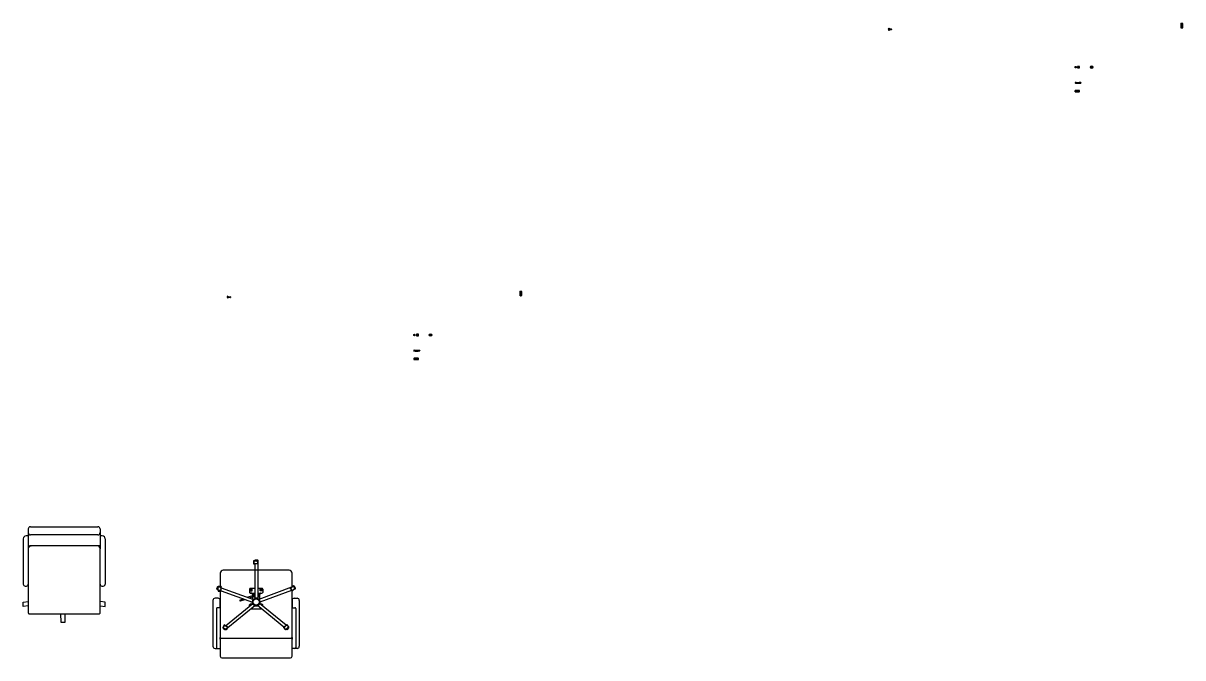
# Model space of a CAD drawing. Header units: millimetres. Extents: x -1085 to 5268, y 134 to 2619.
# Drawn here: x 4476 to 5268, y 1147 to 1579 of the extents above; entities that cross this region are included whole.
import ezdxf

# ---------------------------------------------------------------- set-up
doc = ezdxf.new("R2010")
doc.units = ezdxf.units.MM

msp = doc.modelspace()

# ---------------------------------------------------------------- linework, layer by layer
for p, q in [((5266.32, 1579.49), (5266.55, 1579.49)), ((5266.55, 1576.11), (5266.55, 1579.49)), ((5266.8, 1578.06), (5266.55, 1578.06)), ((5266.55, 1577.49), (5266.8, 1577.49)), ((5266.55, 1576.27), (5266.78, 1576.27)), ((5266.78, 1576.27), (5266.78, 1576.11)), ((5267.62, 1579.24), (5266.8, 1579.24)), ((5266.8, 1579.24), (5266.8, 1576.4)), ((5266.8, 1577.49), (5266.8, 1578.06)), ((5266.8, 1576.4), (5267.62, 1576.4)), ((5267.62, 1576.4), (5267.62, 1579.24)), ((5067.05, 1575.58), (5068.64, 1575.58)), ((5068.68, 1575.08), (5067.05, 1575.08)), ((5067.15, 1575.08), (5067.11, 1575.58)), ((5067.27, 1575.08), (5067.23, 1575.58)), ((5067.39, 1575.08), (5067.34, 1575.58)), ((5067.5, 1575.08), (5067.46, 1575.58)), ((5067.62, 1575.08), (5067.58, 1575.58)), ((5067.74, 1575.08), (5067.7, 1575.58)), ((5067.86, 1575.08), (5067.82, 1575.58)), ((5067.98, 1575.08), (5067.93, 1575.58)), ((5068.09, 1575.08), (5068.05, 1575.58)), ((5068.21, 1575.08), (5068.17, 1575.58)), ((5068.33, 1575.08), (5068.29, 1575.58)), ((5068.45, 1575.08), (5068.4, 1575.58)), ((5068.56, 1575.08), (5068.52, 1575.58)), ((5068.68, 1575.08), (5068.64, 1575.58)), ((5068.64, 1575.58), (5068.69, 1575.58)), ((5068.69, 1575.08), (5068.68, 1575.08)), ((5068.73, 1575.54), (5068.73, 1575.12)), ((5194.1, 1549.45), (5194.1, 1549.55)), ((5194.1, 1549.55), (5194.7, 1549.55)), ((5194.7, 1549.45), (5194.1, 1549.45)), ((5194.35, 1549.8), (5194.4, 1549.88)), ((5194.35, 1549.8), (5194.45, 1549.8)), ((5194.35, 1549.2), (5194.35, 1549.8)), ((5194.45, 1549.2), (5194.35, 1549.2)), ((5194.4, 1549.88), (5194.45, 1549.8)), ((5194.45, 1549.8), (5194.45, 1549.2)), ((5194.7, 1549.55), (5194.7, 1549.45)), ((5197.08, 1550.01), (5195.75, 1550.01)), ((5195.75, 1550.01), (5195.75, 1548.98)), ((5195.75, 1549.87), (5195.79, 1549.87)), ((5195.79, 1549.33), (5195.75, 1549.33)), ((5195.75, 1549.25), (5195.79, 1549.25)), ((5195.79, 1549.16), (5195.75, 1549.16)), ((5195.75, 1548.98), (5197.08, 1548.98)), ((5195.79, 1549.87), (5195.79, 1549.33)), ((5195.79, 1549.25), (5195.79, 1549.16)), ((5196.14, 1549.8), (5196.14, 1549.2)), ((5196.28, 1549.87), (5196.21, 1549.87)), ((5196.21, 1549.13), (5196.28, 1549.13)), ((5196.35, 1549.2), (5196.35, 1549.8)), ((5196.7, 1550.01), (5196.7, 1548.98)), ((5196.98, 1548.98), (5196.98, 1550.01)), ((5197.08, 1548.98), (5197.08, 1550.01)), ((5204.93, 1549.54), (5205.34, 1549.54)), ((5204.93, 1549.49), (5204.93, 1549.54)), ((5205.34, 1549.49), (5204.93, 1549.49)), ((5205.34, 1550.01), (5205.38, 1550.01)), ((5205.34, 1549.54), (5205.34, 1550.01)), ((5205.34, 1549.06), (5205.34, 1549.49)), ((5205.38, 1549.06), (5205.34, 1549.06)), ((5205.38, 1550.01), (5205.38, 1549.54)), ((5205.38, 1549.54), (5205.77, 1549.54)), ((5205.38, 1549.49), (5205.38, 1549.06)), ((5205.77, 1549.49), (5205.38, 1549.49)), ((5205.77, 1549.54), (5205.77, 1549.49)), ((5194.69, 1539.01), (5194.29, 1539.01)), ((5194.69, 1538.61), (5194.29, 1538.61)), ((5194.69, 1538.99), (5194.69, 1538.64)), ((5194.79, 1539.11), (5196.89, 1539.11)), ((5194.79, 1538.51), (5196.89, 1538.51)), ((5197.09, 1539), (5197.22, 1538.6)), ((5197.24, 1539), (5197.37, 1538.6)), ((5197.39, 1539), (5197.52, 1538.6)), ((5197.54, 1539), (5197.67, 1538.6)), ((5197.69, 1539), (5197.82, 1538.6)), ((5197.84, 1539), (5197.97, 1538.6)), ((5198, 1539), (5198.09, 1538.71)), ((5194.21, 1532.8), (5194.21, 1533.59)), ((5194.24, 1533.48), (5196.9, 1533.48)), ((5194.24, 1533.38), (5196.9, 1533.38)), ((5194.24, 1533.28), (5196.9, 1533.28)), ((5194.24, 1533.18), (5196.9, 1533.18)), ((5194.24, 1533.08), (5196.9, 1533.08)), ((5194.24, 1532.98), (5196.9, 1532.98)), ((5194.24, 1532.88), (5196.9, 1532.88)), ((5196.92, 1533.59), (5196.92, 1532.79)), ((4814.91, 1396.84), (4815.14, 1396.84)), ((4815.14, 1393.46), (4815.14, 1396.84)), ((4815.39, 1395.4), (4815.14, 1395.4)), ((4815.14, 1394.84), (4815.39, 1394.84)), ((4815.14, 1393.61), (4815.38, 1393.61)), ((4815.38, 1393.61), (4815.38, 1393.46)), ((4816.21, 1396.58), (4815.39, 1396.58)), ((4815.39, 1396.58), (4815.39, 1393.75)), ((4815.39, 1394.84), (4815.39, 1395.4)), ((4815.39, 1393.75), (4816.21, 1393.75)), ((4816.21, 1393.75), (4816.21, 1396.58)), ((4615.64, 1392.93), (4617.23, 1392.93)), ((4617.28, 1392.42), (4615.64, 1392.42)), ((4615.74, 1392.42), (4615.7, 1392.93)), ((4615.86, 1392.42), (4615.82, 1392.93)), ((4615.98, 1392.42), (4615.94, 1392.93)), ((4616.1, 1392.42), (4616.06, 1392.93)), ((4616.22, 1392.42), (4616.17, 1392.93)), ((4616.33, 1392.42), (4616.29, 1392.93)), ((4616.45, 1392.42), (4616.41, 1392.93)), ((4616.57, 1392.42), (4616.53, 1392.93)), ((4616.69, 1392.42), (4616.64, 1392.93)), ((4616.8, 1392.42), (4616.76, 1392.93)), ((4616.92, 1392.42), (4616.88, 1392.93)), ((4617.04, 1392.42), (4617, 1392.93)), ((4617.16, 1392.42), (4617.12, 1392.93)), ((4617.28, 1392.42), (4617.23, 1392.93)), ((4617.23, 1392.93), (4617.28, 1392.93)), ((4617.28, 1392.42), (4617.28, 1392.42)), ((4617.33, 1392.89), (4617.33, 1392.47)), ((4742.69, 1366.79), (4742.69, 1366.89)), ((4742.69, 1366.89), (4743.3, 1366.89)), ((4743.3, 1366.79), (4742.69, 1366.79)), ((4742.94, 1367.15), (4743, 1367.23)), ((4742.94, 1367.15), (4743.04, 1367.15)), ((4742.94, 1366.55), (4742.94, 1367.15)), ((4743.04, 1366.55), (4742.94, 1366.55)), ((4743, 1367.23), (4743.04, 1367.15)), ((4743.04, 1367.15), (4743.04, 1366.55)), ((4743.3, 1366.89), (4743.3, 1366.79)), ((4745.68, 1367.36), (4744.34, 1367.36)), ((4744.34, 1367.36), (4744.34, 1366.33)), ((4744.34, 1367.21), (4744.39, 1367.21)), ((4744.39, 1366.67), (4744.34, 1366.67)), ((4744.34, 1366.59), (4744.39, 1366.59)), ((4744.39, 1366.5), (4744.34, 1366.5)), ((4744.34, 1366.33), (4745.68, 1366.33)), ((4744.39, 1367.21), (4744.39, 1366.67)), ((4744.39, 1366.59), (4744.39, 1366.5)), ((4744.73, 1367.14), (4744.73, 1366.54)), ((4744.87, 1367.21), (4744.8, 1367.21)), ((4744.8, 1366.47), (4744.87, 1366.47)), ((4744.94, 1366.54), (4744.94, 1367.14)), ((4745.29, 1367.36), (4745.29, 1366.33)), ((4745.57, 1366.33), (4745.57, 1367.36)), ((4745.68, 1366.33), (4745.68, 1367.36)), ((4753.52, 1366.88), (4753.93, 1366.88)), ((4753.52, 1366.83), (4753.52, 1366.88)), ((4753.93, 1366.83), (4753.52, 1366.83)), ((4753.93, 1367.35), (4753.98, 1367.35)), ((4753.93, 1366.88), (4753.93, 1367.35)), ((4753.93, 1366.41), (4753.93, 1366.83)), ((4753.98, 1366.41), (4753.93, 1366.41)), ((4753.98, 1367.35), (4753.98, 1366.88)), ((4753.98, 1366.88), (4754.37, 1366.88)), ((4753.98, 1366.83), (4753.98, 1366.41)), ((4754.37, 1366.83), (4753.98, 1366.83)), ((4754.37, 1366.88), (4754.37, 1366.83)), ((4743.29, 1356.36), (4742.89, 1356.36)), ((4743.29, 1355.96), (4742.89, 1355.96)), ((4743.29, 1356.33), (4743.29, 1355.98)), ((4743.39, 1356.46), (4745.49, 1356.46)), ((4743.39, 1355.86), (4745.49, 1355.86)), ((4745.69, 1356.35), (4745.81, 1355.95)), ((4745.84, 1356.35), (4745.96, 1355.95)), ((4745.99, 1356.35), (4746.11, 1355.95)), ((4746.14, 1356.35), (4746.26, 1355.95)), ((4746.29, 1356.35), (4746.41, 1355.95)), ((4746.44, 1356.35), (4746.56, 1355.95)), ((4746.6, 1356.35), (4746.69, 1356.05)), ((4742.8, 1350.14), (4742.8, 1350.94)), ((4742.83, 1350.83), (4745.49, 1350.83)), ((4742.83, 1350.73), (4745.49, 1350.73)), ((4742.83, 1350.63), (4745.49, 1350.63)), ((4742.83, 1350.53), (4745.49, 1350.53)), ((4742.83, 1350.43), (4745.49, 1350.43)), ((4742.83, 1350.33), (4745.49, 1350.33)), ((4742.83, 1350.23), (4745.49, 1350.23)), ((4745.52, 1350.93), (4745.52, 1350.13)), ((4480.85, 1236.08), (4526.85, 1236.08)), ((4475.86, 1227.84), (4475.86, 1196.89)), ((4479.35, 1229.84), (4477.86, 1229.84)), ((4479.35, 1234.58), (4479.35, 1232.03)), ((4479.35, 1232.03), (4479.35, 1223.49)), ((4479.35, 1229.84), (4479.35, 1221.09)), ((4526.85, 1230.53), (4480.85, 1230.53)), ((4528.35, 1234.58), (4528.35, 1232.03)), ((4528.35, 1232.03), (4528.35, 1223.49)), ((4529.85, 1229.84), (4528.35, 1229.84)), ((4528.35, 1229.84), (4528.35, 1221.09)), ((4531.85, 1227.84), (4531.85, 1196.89)), ((4479.75, 1223.09), (4481.35, 1223.09)), ((4527.95, 1223.09), (4526.35, 1223.09)), ((4633.49, 1212.91), (4633.11, 1212.9)), ((4633.11, 1212.9), (4633.17, 1210.87)), ((4633.49, 1212.91), (4635.9, 1212.98)), ((4633.54, 1210.88), (4633.49, 1212.91)), ((4636, 1213.33), (4634, 1213.33)), ((4634, 1213.33), (4634, 1212.93)), ((4636.2, 1212.99), (4635.9, 1212.98)), ((4635.96, 1210.95), (4635.9, 1212.98)), ((4636, 1213.33), (4636, 1212.98)), ((4636.26, 1210.95), (4636.2, 1212.99)), ((4633.17, 1210.87), (4633.54, 1210.88)), ((4633.54, 1210.88), (4635.96, 1210.95)), ((4634, 1210.89), (4634, 1187.04)), ((4636.26, 1210.95), (4635.96, 1210.95)), ((4636, 1210.95), (4636, 1186.98)), ((4477.16, 1195.59), (4478.05, 1195.59)), ((4529.65, 1195.59), (4530.55, 1195.59)), ((4658.32, 1194.09), (4660.11, 1195.71)), ((4660.33, 1195.91), (4660.11, 1195.71)), ((4661.48, 1194.2), (4660.11, 1195.71)), ((4661.7, 1194.4), (4660.33, 1195.91)), ((4608.57, 1195.26), (4607.91, 1193.38)), ((4607.91, 1193.38), (4609.01, 1192.99)), ((4608.57, 1195.26), (4608.92, 1195.14)), ((4608.91, 1192.5), (4608.92, 1194.92)), ((4608.91, 1192.5), (4608.91, 1192.12)), ((4610.95, 1192.5), (4608.91, 1192.5)), ((4608.91, 1192.12), (4610.95, 1192.12)), ((4608.92, 1195.22), (4608.92, 1194.92)), ((4610.95, 1195.22), (4608.92, 1195.22)), ((4610.95, 1194.91), (4608.92, 1194.92)), ((4610.38, 1192.5), (4610.4, 1192.49)), ((4610.95, 1195.22), (4610.95, 1194.91)), ((4610.95, 1192.5), (4610.95, 1194.91)), ((4610.95, 1194.42), (4633.2, 1186.54)), ((4610.95, 1192.12), (4610.95, 1192.5)), ((4610.95, 1192.3), (4632.4, 1184.7)), ((4632.4, 1189.04), (4629.29, 1187.95)), ((4630.29, 1187.58), (4632.4, 1188.32)), ((4630.4, 1193.49), (4630.4, 1191.3)), ((4630.4, 1192.4), (4632.15, 1192.4)), ((4634, 1193.99), (4630.9, 1193.99)), ((4630.9, 1190.8), (4631.75, 1190.8)), ((4631.75, 1190.8), (4630.9, 1190.8)), ((4632.15, 1192.4), (4632.15, 1193.99)), ((4632.4, 1190.71), (4632.4, 1186.82)), ((4632.4, 1190.71), (4634, 1190.71)), ((4638.9, 1193.99), (4636, 1193.99)), ((4636, 1190.71), (4637.4, 1190.71)), ((4659.07, 1194.77), (4636.67, 1186.54)), ((4637.4, 1186.81), (4637.4, 1190.71)), ((4659.11, 1192.65), (4637.45, 1184.7)), ((4637.62, 1192.4), (4637.62, 1193.99)), ((4639.37, 1192.4), (4637.62, 1192.4)), ((4638.04, 1190.8), (4638.9, 1190.8)), ((4639.4, 1193.49), (4639.4, 1191.3)), ((4658.32, 1194.09), (4658.04, 1193.84)), ((4658.04, 1193.84), (4659.4, 1192.33)), ((4659.68, 1192.58), (4658.32, 1194.09)), ((4659.4, 1192.33), (4659.68, 1192.58)), ((4659.68, 1192.58), (4661.48, 1194.2)), ((4661.84, 1193.66), (4660.14, 1193.03)), ((4661.15, 1195.53), (4660.8, 1195.4)), ((4661.48, 1194.64), (4661.15, 1195.53)), ((4661.7, 1194.4), (4661.48, 1194.2)), ((4661.84, 1193.66), (4661.6, 1194.31)), ((4605.4, 1185.84), (4605.4, 1154.59)), ((4608.9, 1187.34), (4606.9, 1187.34)), ((4607.9, 1180.32), (4607.9, 1153.59)), ((4610.4, 1180.82), (4608.4, 1180.82)), ((4610.4, 1180.82), (4610.4, 1185.84)), ((4614.02, 1168.59), (4632.64, 1183.64)), ((4615.61, 1167.31), (4634.09, 1182.32)), ((4623.82, 1185.71), (4623.84, 1185.64)), ((4626.24, 1186.88), (4624, 1186.09)), ((4624.22, 1185.45), (4627.26, 1186.52)), ((4630.4, 1181.83), (4630.4, 1182.74)), ((4631.75, 1183.24), (4630.9, 1183.24)), ((4631.3, 1180.05), (4638.55, 1180.05)), ((4632.9, 1186.64), (4632.1, 1184.8)), ((4632.14, 1180.73), (4632.14, 1180.05)), ((4633.84, 1182.12), (4632.39, 1183.44)), ((4632.4, 1184.7), (4632.4, 1183.43)), ((4633.89, 1182.15), (4635.96, 1182.15)), ((4636, 1187.3), (4634, 1187.3)), ((4653.88, 1167.6), (4635.76, 1182.32)), ((4636.01, 1182.12), (4637.49, 1183.49)), ((4637.75, 1184.81), (4636.97, 1186.65)), ((4655.38, 1168.96), (4637.24, 1183.69)), ((4637.4, 1183.56), (4637.4, 1184.19)), ((4637.8, 1180.04), (4637.8, 1180.66)), ((4638.9, 1183.24), (4638.04, 1183.24)), ((4638.04, 1183.24), (4638.9, 1183.24)), ((4639.4, 1181.94), (4639.4, 1182.74)), ((4659.4, 1185.84), (4659.4, 1180.82)), ((4659.4, 1180.82), (4661.4, 1180.82)), ((4660.9, 1187.34), (4662.9, 1187.34)), ((4661.9, 1180.32), (4661.9, 1153.59)), ((4664.4, 1185.84), (4664.4, 1154.59)), ((4501.4, 1176.7), (4501.45, 1171.08)), ((4504.45, 1171.08), (4504.45, 1176.7)), ((4501.45, 1171.08), (4504.45, 1171.08)), ((4613.09, 1169.13), (4612.07, 1167.37)), ((4612.07, 1167.37), (4612.39, 1167.18)), ((4612.3, 1167.19), (4612.33, 1167.22)), ((4613.56, 1165.64), (4612.3, 1167.19)), ((4612.39, 1167.18), (4613.42, 1168.94)), ((4612.39, 1167.18), (4614.48, 1165.97)), ((4613.42, 1168.94), (4613.09, 1169.13)), ((4613.42, 1168.94), (4615.51, 1167.73)), ((4613.56, 1165.64), (4614.18, 1166.14)), ((4614.48, 1165.97), (4615.51, 1167.73)), ((4614.74, 1165.81), (4614.48, 1165.97)), ((4614.74, 1165.81), (4615.77, 1167.57)), ((4615.77, 1167.57), (4615.51, 1167.73)), ((4653.86, 1167.59), (4653.58, 1167.33)), ((4653.58, 1167.33), (4654.95, 1165.82)), ((4653.86, 1167.59), (4655.66, 1169.21)), ((4655.23, 1166.07), (4653.86, 1167.59)), ((4654.95, 1165.82), (4655.23, 1166.07)), ((4655.23, 1166.07), (4657.02, 1167.69)), ((4656.12, 1165.78), (4655.48, 1166.3)), ((4655.88, 1169.41), (4655.66, 1169.21)), ((4657.02, 1167.69), (4655.66, 1169.21)), ((4657.25, 1167.9), (4655.88, 1169.41)), ((4656.03, 1166.79), (4656.15, 1166.91)), ((4656.12, 1165.78), (4657.38, 1167.33)), ((4657.38, 1167.33), (4656.98, 1167.66)), ((4657.02, 1167.69), (4657.25, 1167.9)), ((4610.4, 1159.46), (4610.4, 1160.46)), ((4610.4, 1159.46), (4610.4, 1147.69)), ((4610.9, 1159.96), (4610.9, 1159.96)), ((4658.9, 1159.96), (4658.9, 1159.96)), ((4659.4, 1160.46), (4659.4, 1159.46)), ((4659.4, 1147.69), (4659.4, 1159.46)), ((4606.9, 1153.09), (4608.4, 1153.09)), ((4608.4, 1153.09), (4610.4, 1153.09)), ((4661.4, 1153.09), (4659.4, 1153.09)), ((4662.9, 1153.09), (4661.4, 1153.09)), ((4611.4, 1146.69), (4658.4, 1146.69))]:
    msp.add_line(p, q)
for points in [[(5066.88, 1574.61), (5066.88, 1576.06, -0.414214), (5066.92, 1576.09), (5067.02, 1576.09, -0.414214), (5067.05, 1576.06), (5067.05, 1574.61, -0.414214), (5067.02, 1574.57), (5066.92, 1574.57, -0.414214)], [(5196.93, 1532.8), (5197.05, 1532.87, 0.250765), (5197.07, 1532.91), (5197.07, 1533.46, 0.250765), (5197.05, 1533.5), (5196.93, 1533.58, 0.148069), (5196.91, 1533.59), (5194.24, 1533.59, 0.148069), (5194.21, 1533.58), (5194.09, 1533.5, 0.250765), (5194.07, 1533.46), (5194.07, 1532.91, 0.250765), (5194.09, 1532.87), (5194.21, 1532.8, 0.148069), (5194.24, 1532.79), (5196.91, 1532.79, 0.148069)], [(4615.48, 1391.95), (4615.48, 1393.4, -0.414214), (4615.51, 1393.43), (4615.61, 1393.43, -0.414214), (4615.64, 1393.4), (4615.64, 1391.95, -0.414214), (4615.61, 1391.92), (4615.51, 1391.92, -0.414214)], [(4745.53, 1350.14), (4745.64, 1350.22, 0.250765), (4745.67, 1350.26), (4745.67, 1350.81, 0.250765), (4745.64, 1350.85), (4745.53, 1350.92, 0.148069), (4745.5, 1350.93), (4742.83, 1350.93, 0.148069), (4742.8, 1350.92), (4742.69, 1350.85, 0.250765), (4742.67, 1350.81), (4742.67, 1350.26, 0.250765), (4742.69, 1350.22), (4742.8, 1350.14, 0.148069), (4742.83, 1350.13), (4745.5, 1350.13, 0.148069)]]:
    msp.add_lwpolyline(points, format="xyb", close=True)
for points in [[(5194.09, 1538.51), (5194.29, 1538.51), (5194.29, 1539.11), (5194.09, 1539.11)], [(5194.69, 1539.16), (5196.94, 1539.16), (5196.94, 1538.46), (5194.69, 1538.46)], [(4742.69, 1355.86), (4742.89, 1355.86), (4742.89, 1356.46), (4742.69, 1356.46)], [(4743.29, 1356.51), (4745.54, 1356.51), (4745.54, 1355.81), (4743.29, 1355.81)]]:
    msp.add_lwpolyline(points, close=True)
for points in [[(5194.79, 1539.16), (5194.79, 1538.86), (5196.89, 1538.86), (5196.89, 1539.16)], [(5194.79, 1538.46), (5194.79, 1538.76), (5196.89, 1538.76), (5196.89, 1538.46)], [(4743.39, 1356.51), (4743.39, 1356.21), (4745.49, 1356.21), (4745.49, 1356.51)], [(4743.39, 1355.81), (4743.39, 1356.11), (4745.49, 1356.11), (4745.49, 1355.81)], [(4610.4, 1192.12), (4610.4, 1180.15), (4610.4, 1160.46)], [(4634, 1188.08), (4633.61, 1188.08), (4633.61, 1190.38), (4634, 1190.38)], [(4636, 1190.38), (4636.2, 1190.38), (4636.2, 1188.08), (4636, 1188.08)], [(4479.35, 1182.18), (4475.86, 1181.58), (4475.86, 1184.58), (4479.35, 1185.18)], [(4528.35, 1182.18), (4531.85, 1181.58), (4531.85, 1184.58), (4528.35, 1185.18)]]:
    msp.add_lwpolyline(points)
for points in [[(5196.94, 1538.6), (5198.04, 1538.6, 0.414214), (5198.09, 1538.65), (5198.09, 1538.95, 0.414214), (5198.04, 1539), (5196.94, 1539), (5197.07, 1538.6)], [(4745.54, 1355.95), (4746.64, 1355.95, 0.414214), (4746.69, 1356), (4746.69, 1356.3, 0.414214), (4746.64, 1356.35), (4745.54, 1356.35), (4745.66, 1355.95)], [(4479.35, 1177.2, 0.414214), (4479.85, 1176.7), (4527.85, 1176.7, 0.414214), (4528.35, 1177.2), (4528.35, 1196.89), (4528.35, 1221.09, 0.414214), (4526.35, 1223.09), (4481.35, 1223.09, 0.414213), (4479.35, 1221.09), (4479.35, 1196.89), (4479.35, 1177.2)], [(4659.4, 1195.06), (4659.4, 1204.35, 0.414214), (4657.4, 1206.35), (4612.4, 1206.35, 0.414213), (4610.4, 1204.35), (4610.4, 1195.22)], [(4610.4, 1160.46, 0.414214), (4610.9, 1159.96), (4658.9, 1159.96, 0.414214), (4659.4, 1160.46), (4659.4, 1180.15), (4659.4, 1192.33)]]:
    msp.add_lwpolyline(points, format="xyb")
at = {"linetype": 'Continuous'}
for points in [[(4631.41, 1192.96), (4631.58, 1193.25), (4631.41, 1193.54), (4631.07, 1193.54), (4630.9, 1193.25), (4631.07, 1192.96)], [(4638.7, 1192.96), (4638.87, 1193.25), (4638.7, 1193.54), (4638.37, 1193.54), (4638.2, 1193.25), (4638.37, 1192.96)]]:
    msp.add_lwpolyline(points, close=True, dxfattribs=at)
for centre, radius in [((5194.4, 1549.5), 0.515), ((5205.36, 1549.52), 0.824), ((4743, 1366.84), 0.515), ((4753.96, 1366.86), 0.824), ((4631.24, 1193.25), 0.549), ((4638.54, 1193.25), 0.549), ((4634.93, 1184.7), 2.52), ((4634.93, 1184.7), 2.12)]:
    msp.add_circle(centre, radius)
for centre in [(4631.24, 1193.25), (4638.54, 1193.25)]:
    msp.add_circle(centre, 0.481, dxfattribs=at)
for centre, radius, start, end in [((5067.23, 1575.33), 0.684, 120.51024, 239.48976), ((5068.69, 1575.54), 0.0421, 0, 90), ((5068.69, 1575.12), 0.0421, 270, 0), ((5196.21, 1549.8), 0.0687, 90, 180), ((5196.21, 1549.2), 0.0687, 180, 270), ((5196.28, 1549.8), 0.0687, 360, 90), ((5196.28, 1549.2), 0.0687, 270, 0), ((4615.82, 1392.68), 0.684, 120.51024, 239.48976), ((4617.28, 1392.89), 0.0421, 0, 90), ((4617.28, 1392.47), 0.0421, 270, 0), ((4744.8, 1367.14), 0.0687, 90, 180), ((4744.8, 1366.54), 0.0687, 180, 270), ((4744.87, 1367.14), 0.0687, 360, 90), ((4744.87, 1366.54), 0.0687, 270, 0), ((4480.85, 1234.58), 1.5, 90, 180), ((4526.85, 1234.58), 1.5, 0, 90), ((4477.86, 1227.84), 2, 90, 180), ((4480.85, 1232.03), 1.5, 180, 270), ((4526.85, 1232.03), 1.5, 270, 0), ((4529.85, 1227.84), 2, 0, 90), ((4479.75, 1223.49), 0.4, 179.99993, 270), ((4527.95, 1223.49), 0.4, 270, 0), ((4634.56, 1217.89), 5.09, 257.85063, 285.31773), ((4634.58, 1215.35), 4.44, 256.48932, 288.03701), ((4477.16, 1196.89), 1.3, 180, 270), ((4478.05, 1196.89), 1.3, 270, 359.99996), ((4529.65, 1196.89), 1.3, 180, 270), ((4530.55, 1196.89), 1.3, 270, 0), ((4655.9, 1198.57), 5.09, 298.36884, 325.83593), ((4603.97, 1193.71), 5.09, 346.22542, 13.69251), ((4606.51, 1193.66), 4.44, 344.8641, 16.4118), ((4630.9, 1193.49), 0.5, 90, 180), ((4630.9, 1191.3), 0.5, 180, 270), ((4631.75, 1190.3), 0.5, 42.76925, 90), ((4631.35, 1189.93), 1.05, 1.54113, 42.76925), ((4634.9, 1189.23), 0.997, 154.47024, 205.52976), ((4638.44, 1189.93), 1.05, 137.23075, 178.45887), ((4638.04, 1190.3), 0.5, 90, 137.23075), ((4638.9, 1193.49), 0.5, 360, 90), ((4638.9, 1191.3), 0.5, 270, 360), ((4657.56, 1196.65), 4.44, 297.00752, 328.55521), ((4606.9, 1185.84), 1.5, 90, 180), ((4608.4, 1180.32), 0.5, 90, 180), ((4608.9, 1185.84), 1.5, 359.99996, 90), ((4624.1, 1185.81), 0.3, 109.35754, 199.35754), ((4624.13, 1185.74), 0.3, 199.35754, 289.35754), ((4630.9, 1182.74), 0.5, 90, 180), ((4631.75, 1183.74), 0.5, 270, 317.23075), ((4631.35, 1184.11), 1.05, 317.23075, 358.45887), ((4638.44, 1184.11), 1.05, 181.54113, 222.76925), ((4638.04, 1183.74), 0.5, 222.76925, 270), ((4638.9, 1182.74), 0.5, 360, 90), ((4660.9, 1185.84), 1.5, 90, 180), ((4661.4, 1180.32), 0.5, 360, 90), ((4662.9, 1185.84), 1.5, 360, 90), ((4615.63, 1170.44), 4.44, 224.68227, 256.22997), ((4616.95, 1172.6), 5.09, 226.04359, 253.51069), ((4651.45, 1172.06), 5.09, 298.36884, 325.83593), ((4653.11, 1170.15), 4.44, 297.00752, 328.55521), ((4610.9, 1159.46), 0.5, 90, 180), ((4658.9, 1159.46), 0.5, 360, 90), ((4606.9, 1154.59), 1.5, 180, 270), ((4608.4, 1153.59), 0.5, 180, 270), ((4661.4, 1153.59), 0.5, 270, 360), ((4662.9, 1154.59), 1.5, 270, 360), ((4611.4, 1147.69), 1, 180, 270), ((4658.4, 1147.69), 1, 270, 360)]:
    msp.add_arc(centre, radius, start, end)

doc.saveas('drawing.dxf')
